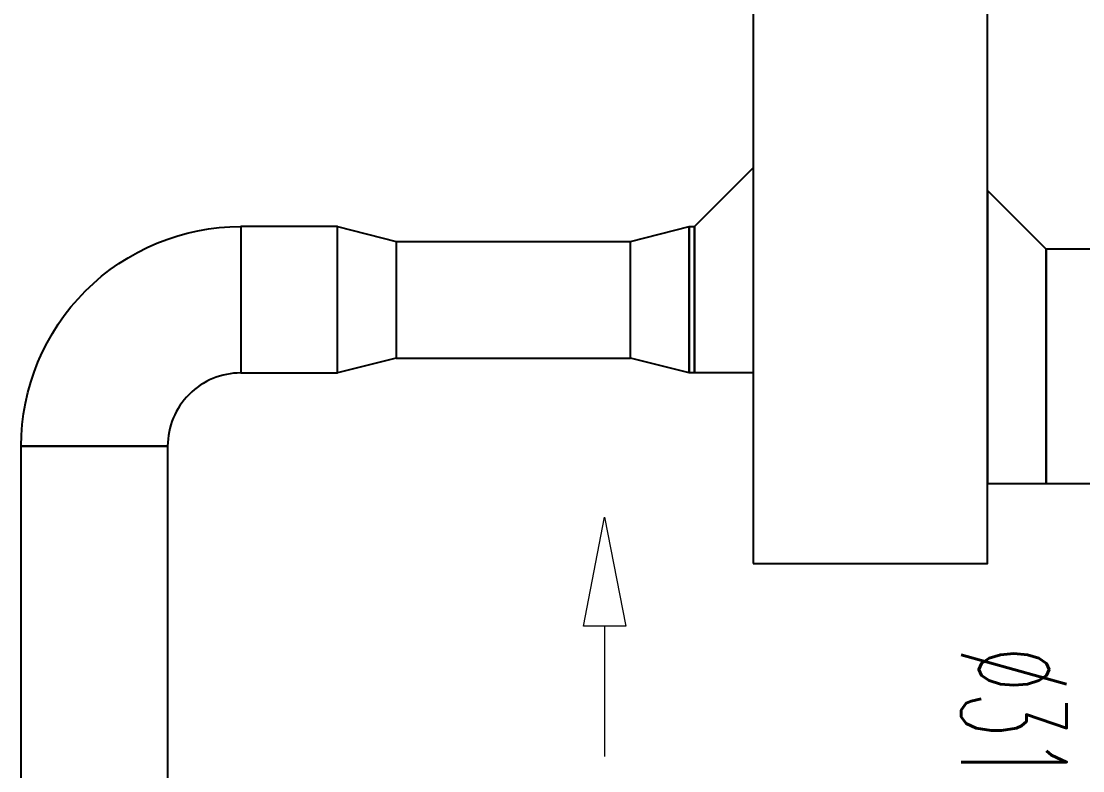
# Model space of a CAD drawing. Header units: inches. Extents: x -172 to 5713, y -54 to 3470.
# Drawn here: x 4597.1 to 4778.3, y 189.8 to 317.8 of the extents above; entities that cross this region are included whole.
import ezdxf
from ezdxf.enums import TextEntityAlignment as Align

# ---------------------------------------------------------------- set-up
doc = ezdxf.new("R2010")
doc.units = ezdxf.units.IN
doc.header["$MEASUREMENT"] = 0
for name, color, linetype, lineweight in [('MTY-EMIS-KANALI', 150, 'Continuous', 0), ('MTY-UFLEME-KANALI-Flex', 21, 'ZIGZAG', 0), ('STM-U-MENFEZ', 2, 'Continuous', 0)]:
    doc.layers.add(name, color=color, linetype=linetype, lineweight=lineweight)
doc.layers.add('MTY-UFLEME-KANALI', color=20, linetype='Continuous')
doc.styles.add('CAP', font='simplxtw.shx', dxfattribs={"width": 0.65})
doc.linetypes.add('ZIGZAG', pattern='A,0.0001,-0.2,[131,ltypeshp.shx,S=0.2,R=0,X=-0.2,Y=0],-0.4,[131,ltypeshp.shx,S=0.2,R=180.00002,X=0.2,Y=0],-0.2', length=0.8001)

# ---------------------------------------------------------------- blocks, each defined once
blk = doc.blocks.new('*U40')
at = {"layer": 'MTY-UFLEME-KANALI-Flex', "ltscale": 0.5}
for p, q in [((-15.75, -118.59), (-15.75, -101.61)), ((15.75, -118.59), (15.75, -101.61))]:
    blk.add_line(p, q, dxfattribs=at)
at = {"layer": 'MTY-UFLEME-KANALI-Flex', "linetype": 'ByBlock', "ltscale": 0.5}
for points in [[(15.75, -96.61), (-15.75, -96.61), (-15.75, -101.61), (15.75, -101.61)], [(15.75, -118.59), (-15.75, -118.59), (-15.75, -123.59), (15.75, -123.59)]]:
    blk.add_lwpolyline(points, close=True, dxfattribs=at)
at = {"layer": 'MTY-UFLEME-KANALI-Flex', "color": 7, "ltscale": 0.5, "style": 'CAP', "width": 0.5}
blk.add_attdef('X', text='', height=18, dxfattribs=at).set_placement((-40.68, 11.88), align=Align.CENTER)
blk = doc.blocks.new('A$C00D65541')
at = {"layer": 'STM-U-MENFEZ'}
blk.add_lwpolyline([(-50.5, -59.89), (-46.89, -59.89), (-50.5, -78.51), (-54.11, -59.89), (-50.5, -59.89), (-50.5, -37.62)], dxfattribs=at)

msp = doc.modelspace()

# ---------------------------------------------------------------- linework, layer by layer
at = {"layer": 'MTY-UFLEME-KANALI'}
for points in [[(4722.03, 225.21), (4762.03, 225.21), (4762.03, 677.16), (4722.03, 677.16)], [(4722.03, 292.72), (4722.03, 257.72), (4712.03, 257.72), (4712.03, 282.72)], [(4762.03, 288.87), (4762.03, 238.87), (4772.03, 238.87), (4772.03, 278.87)], [(4634.56, 257.72), (4651.07, 257.72), (4651.07, 282.72), (4634.56, 282.72)], [(4661.07, 280.15), (4661.07, 260.25), (4651.07, 257.72), (4651.07, 282.72)], [(4711.07, 282.72), (4711.07, 257.72), (4701.07, 260.25), (4701.07, 280.15)], [(4712.03, 257.72), (4711.07, 257.72), (4711.07, 282.72), (4712.03, 282.72)], [(4772.03, 238.87), (4938.69, 238.87), (4938.69, 278.87), (4772.03, 278.87)], [(4622.06, 123.06), (4597.06, 123.06), (4597.06, 245.22), (4622.06, 245.22)]]:
    msp.add_lwpolyline(points, close=True, dxfattribs=at)
msp.add_lwpolyline([(4622.06, 245.22), (4597.06, 245.22), (4597.06, 245.22, -0.414214), (4634.56, 282.72), (4634.56, 282.72), (4634.56, 257.72, 0.414214), (4622.06, 245.22)], format="xyb", close=True, dxfattribs=at)
for points in [[(4661.07, 280.15), (4701.07, 280.15)], [(4661.07, 260.25), (4701.07, 260.25)]]:
    msp.add_lwpolyline(points, dxfattribs=at)

# ---------------------------------------------------------------- block references
at = {"rotation": 270}
msp.add_blockref('*U40', (4745.65, 154.86), dxfattribs=at).add_auto_attribs({'X': '%%C315'})
at = {"layer": 'MTY-EMIS-KANALI', "rotation": 180}
msp.add_blockref('A$C00D65541', (4646.16, 154.6), dxfattribs=at)

doc.saveas('drawing.dxf')
